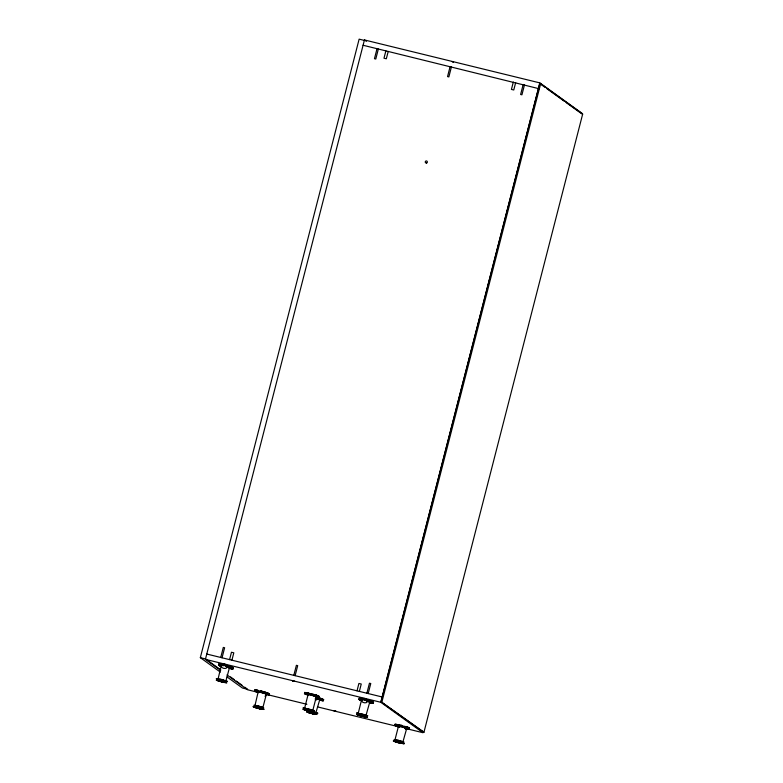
<?xml version="1.0" encoding="UTF-8"?>
<svg xmlns="http://www.w3.org/2000/svg" width="783" height="783" viewBox="0 0 783 783"><rect width="100%" height="100%" fill="white"/><g stroke="black" fill="none" stroke-linecap="round" stroke-linejoin="round"><path stroke-width="1.17" d="M221.09 666.137C221.237 668.623 227.462 669.778 227.236 666.392C227.129 664.248 222.499 663.132 221.393 664.963L218.046 679.135M316.195 697.124L316.097 696.439M361.394 700.491C361.501 702.635 366.131 703.751 367.237 701.92C369.077 699.023 362.989 697.222 361.697 699.307L358.203 713.421M220.346 672.098L200.331 657.661L359.133 39.15L364.398 40.442M220.131 669.964L205.41 659.345L364.447 39.953L539.83 82.89L582.033 113.329M220.023 665.902L218.584 665.09L218.888 663.915L221.932 664.454M220.728 657.456L223.302 647.424L224.623 647.747L222.049 657.779M377.034 48.673L374.46 58.705L375.781 59.028L378.355 48.996M219.514 665.765L219.817 664.581L218.888 663.915L220.845 664.346M222.01 664.082L221.706 665.256L222.382 664.757L227.08 665.942L225.768 665.491L226.463 665.687L226.953 665.853L225.719 666.206L226.933 666.803L226.688 665.227L222.01 664.082L223.047 664.62M222.274 665.384L222.431 664.796M222.108 665.325L222.411 664.141M224.457 665.354L223.918 664.61L225.71 665.344M223.948 664.904L224.281 664.601M225.083 664.904L224.339 664.992M225.758 666.235L226.14 665.051M226.385 666.402L226.688 665.227M229.576 659.619L231.465 652.249L233.804 652.816L231.915 660.186M385.882 50.836L383.983 58.216L386.322 58.784L388.221 51.414M228.274 666.49L228.91 666.411L228.205 666.519M225.856 681.102L229.517 667.488L228.969 667.508M230.877 666.862L232.336 667.204L232.032 668.379L226.659 666.734L226.816 666.147L231.905 667.733L232.962 669.054L233.265 667.879L232.336 667.204L227.236 665.619M231.905 667.733L232.805 668.388L232.101 668.907M258.801 692.701L254.544 691.017L254.847 689.843L257.411 690.342M255.473 691.692L255.777 690.518L254.847 689.843M257.734 690.949L256.325 690.635M254.935 705.737L258.145 691.966L262.109 692.71L266.406 694.09L262.853 707.705M258.38 690.518C258.155 692.436 260.396 689.588 263.988 691.937M261.346 691.957L260.808 691.213L262.599 691.947M260.759 691.497L261.17 691.203M261.972 691.506L260.808 691.213M265.789 694.815L266.093 693.64M265.838 693.239L267.522 693.356M265.731 693.307L267.414 693.405M257.274 690.89L267.855 693.66L268.921 694.981L269.225 693.807L265.946 692.456M268.285 693.131L267.483 694.169M268.608 694.903L267.855 693.66M293.801 675.347L296.385 665.315L297.697 665.638L295.122 675.67M450.117 66.565L447.543 76.597L448.855 76.92L451.429 66.888M305.341 693.767L304.93 693.112L305.683 694.345L304.479 693.621L304.773 692.436L307.014 692.867M304.626 708.204L308.081 694.56L310.685 694.981L316.342 696.684L312.848 710.289L312.143 709.917M307.582 694.198L308.512 694.443L308.786 693.229L315.236 694.834M309.05 694.198L309.804 694.11M311.83 694.394C314.375 694.913 309.138 693.161 311.311 694.227M312.055 695.187L312.534 694.56M312.877 695.588C314.795 695.96 312.074 695.51 313.445 694.364L315.676 694.952M308.531 694.443L316.596 695.872L318.691 696.909L318.544 697.496M315.48 695.774L317.017 695.833M316.753 698.162L316.087 697.956L316.508 696.811L317.301 698.553M317.604 697.379L322.704 698.955L322.4 700.139L317.027 698.495L316.283 697.399M317.027 698.495L317.184 697.907L323.173 700.139L323.027 700.726L321.921 700.57M316.909 695.363L319.151 696.4L318.847 697.584L317.79 696.253M318.221 695.735L317.918 696.909L316.44 696.459M320.639 700.335L319.288 699.992L320.09 698.955M315.852 712.833L319.885 699.248L318.887 698.808M319.033 698.328L320.746 698.524L318.847 698.045M322.273 699.493L323.33 700.814L323.633 699.63L320.697 698.779M357.019 690.821L358.908 683.451L361.247 684.019L359.358 691.399M513.325 82.039L511.426 89.419L513.765 89.986L515.664 82.616M360.943 700.452L358.888 699.444L359.191 698.26L362.862 698.827L362.314 698.426L362.01 699.611L362.686 699.111L366.17 699.963L372.209 702.087L372.962 703.33L373.109 702.733M359.348 698.935L359.201 699.532L362.167 699.992M360.102 700.178L360.249 699.591L362.206 700.188M372.825 703.32L373.569 702.224L372.639 701.558L366.992 699.571L362.715 698.495L362.578 699.738M364.222 698.965L366.013 699.699M364.144 699.248L364.584 698.955M365.387 699.258L364.643 699.346M366.884 693.239L369.459 683.207L370.77 683.53L368.196 693.562M523.191 84.456L520.617 94.489L521.928 94.812L524.502 84.779M372.962 702.067L367.178 699.914L367.237 701.147L366.062 700.589L366.17 699.963M366.444 699.405L366.062 700.589M366.415 700.697L366.571 700.11M366.689 700.756L366.992 699.571M367.119 700.501L366.963 701.088L373.266 703.408M368.509 700.873L369.214 700.765L368.499 700.834M369.224 702.586L369.556 701.431L369.723 702.733M365.994 715.447L369.821 701.842M370.428 701.284L372.639 701.558L372.336 702.733M406.406 728.66L422.996 732.722L380.792 702.282L539.83 82.89M381.027 701.764L539.761 83.546L540.642 83.761L582.669 114.064L423.936 732.281L381.027 701.764L423.936 732.281M381.908 701.969L540.642 83.761M399.105 727.055L394.847 725.371L395.151 724.197L397.715 724.696M395.151 725.459C395.161 723.864 399.888 726.223 397.196 725.469M396.051 726.105L395.298 724.862M398.038 725.303L397.333 725.42M395.669 740.258L394.955 739.915L398.449 726.321L401.953 726.947L406.71 728.444L402.883 742.049M401.062 725.851L401.836 726.027L401.141 725.557M402.403 726.223L401.219 725.567L402.824 726.595M405.31 727.769C402.55 727.104 403.225 724.471 398.694 724.872M398.899 726.203L406.964 727.632L409.059 728.66L408.912 729.257L407.483 728.425M405.232 728.689L405.388 728.102L409.059 728.66M405.848 727.593L405.545 728.777L409.225 729.335L409.529 728.161L407.591 727.211M405.692 729.11L405.995 727.926M406.093 729.169L406.397 727.994M408.012 728.601L408.158 728.014M409.225 729.335L408.295 728.67L408.589 727.485M220.111 680.877L217.429 680.261L218.907 681.014M217.762 678.969L219.964 679.253M225.318 682.57L224.848 682.473M258.136 691.996L258.85 692.338M254.651 705.571L256.853 705.855M266.406 694.09L265.858 694.11M261.228 708.987L262.608 709.114L259.153 707.852M304.763 709.868L304.215 709.604L305.83 709.838M304.587 708.165L314.335 710.631L313.591 710.651M308.316 712.422L307.758 712.168L309.383 712.393M311.869 711.688L308.6 710.524M309.745 711.297L313.65 712.07L311.164 711.59M314.981 714.194L315.637 713.969M319.885 699.248L319.082 699.219M314.502 713.705L316.019 714.321L315.412 714.253M316.401 712.843L313.484 711.796M357.753 714.742L358.34 714.683M358.066 713.313L361.58 713.91M366.327 715.437L356.598 712.902L358.379 713.675M398.478 726.399L399.761 726.888M395.141 741.628L394.622 741.217L397.343 741.677M394.955 739.915L398.018 740.405M401.219 743.282L402.844 743.517L402.286 743.253M403.216 742.039L399.859 740.875M315.892 698.299L315.138 698.984M217.42 680.29L218.702 680.584M225.582 682.58L225.093 682.296M255.894 707.245L254.573 707.088L255.238 707.431M311.203 711.444L312.515 711.581M358.771 714.742L357.988 714.869L358.947 715.124M358.731 715.075L357.988 714.84L358.536 714.703M406.641 728.493L404.508 728.151M394.583 741.364L396.198 741.589M397.578 742.411L393.389 741.09L395.934 741.384M399.751 742.813L402.579 743.292M402.491 743.459L401.532 743.341M402.814 743.39L402.276 743.302M265.085 696.4L266.279 694.169M231.122 667.194C229.869 666.871 233.08 667.791 230.525 667.136M259.516 691.467L261.033 691.8M265.877 692.642L267.199 692.984L266.171 692.72M304.773 692.436L307.279 693.464M309.765 694.12L309.305 694.032M312.417 694.854L311.957 694.766M315.657 695.823L316.724 696.126M317.692 696.058L319.151 696.4L317.321 696.116M321.245 698.612L320.746 698.524M360.121 698.935L359.191 698.26L361.149 698.7M371.142 701.216L369.038 700.628M255.356 706.99L254.739 707.069M316.029 714.282L315.451 714.106M400.172 725.87L402.208 726.262M404.263 726.869L403.676 726.653L405.428 727.153M407.17 727.887L406.71 727.798M408.06 727.798L407.317 727.887L409.529 728.161M401.336 726.154L401.894 726.193M219.044 680.486L217.811 680.603M218.144 680.633L217.468 680.339M225.044 682.492L223.086 681.484M257 707.47L253.085 706.746L257.274 708.057M254.925 706.932L255.082 707.098M311.908 711.541L311.252 711.248M261.502 709.036L262.246 709.055L261.316 708.654M262.236 709.026L261.992 709.153M365.348 716.846L365.955 716.885L362.95 715.868M396.237 741.442L393.829 741.041M233.265 667.879L230.691 667.37M232.805 668.388L229.076 667.645M232.962 669.054L231.837 668.868M304.93 693.112L313.905 695.147L313.024 695.001M304.479 693.621L306.202 693.924M255.454 689.999L256.462 690.156M254.544 691.017L255.953 691.262M323.633 699.63L322.097 699.395M323.173 700.139L319.444 699.405M395.758 724.353L396.766 724.5M394.847 725.371L395.474 725.489M256.413 690.303L257.852 690.694L256.452 690.361M362.098 699.728L361.208 699.718L362.03 699.992M304.587 709.447L305.282 709.584M365.622 716.925L364.33 716.68M309.021 712.53L308.071 712.217L309.07 712.334M315.725 714.184L314.746 713.998M315.686 714.331L314.707 714.145M315.099 713.753C322.753 715.77 304.528 709.897 307.327 711.982M395.19 741.432L395.895 741.53M373.09 703.388L371.856 703.163M254.71 691.037L256.266 691.32M323.164 700.795L322.469 700.668M395.014 725.391L395.709 725.518M224.271 665.785L222.675 665.53M231.288 667.282L230.946 667.185M371.23 701.588C372.405 701.852 371.328 701.558 371.348 701.597M306.828 693.718C308.296 694.09 305.272 693.288 306.956 693.66M372.884 703.369L372.14 703.222M217.928 680.427L218.428 680.535M224.613 682.433L225.103 682.551M358.731 714.889L359.319 714.987M365.407 716.895L364.643 716.739M311.438 711.639L312.476 711.727M316.792 713.156L317.888 713.186L312.055 711.316M315.02 714.047L315.51 714.155M218.584 665.09L222.255 665.658M358.888 699.444L362.558 700.002M318.358 696.204L316.586 695.265M315.94 696.488L318.691 696.909M315.784 697.076L318.847 697.584M266.005 693.895L268.755 694.315M265.848 694.482L268.921 694.981M406.485 727.622L408.902 727.994L407.865 727.299M405.721 728.484L405.388 728.102M322.283 699.366L323.027 699.473L322.156 698.837M395.464 725.45L395.963 725.567M226.023 681.337L227.51 681.425L222.666 679.918M218.222 680.31L218.741 680.437M224.339 682.394L224.848 682.512M358.526 714.664L359.045 714.781M366.023 716.866L367.511 716.964L356.666 714.35M305.047 709.506L305.556 709.633M305.527 709.78L304.509 709.682L305.164 710.024M262.912 707.94C267.815 708.214 249.121 703.535 254.964 705.923M255.072 707.059L255.63 707.039M262.54 709.134L264.096 709.212L253.252 706.599M401.571 743.194L402.08 743.321M402.912 743.468L404.4 743.566L393.36 740.865M316.205 699.992L317.272 699.444L317.369 697.271M231.641 667.566L232.659 667.713L231.778 667.087M231.553 668.809L232.062 668.936M372.297 702.625L369.38 701.999M305.37 693.738L307.866 694.394M322.439 700.697L321.607 700.511M395.738 725.489L396.257 725.616M366.855 700.227L367.384 700.296L366.836 700.227M256.746 690.371L257.401 690.577M406.817 727.182L407.317 727.25M218.046 680.31L216.206 680.104L220.806 681.572M218.486 680.505L219.005 680.642M225.269 682.424C231.895 683.089 210.627 677.804 218.261 680.662M224.026 682.336L224.555 682.463M365.876 715.603L367.814 715.779L361.991 713.91M358.79 714.859L361.286 715.27M307.122 710.651L303.021 709.339L308.737 710.406M310.89 711.385L311.419 711.512M310.851 711.532L311.38 711.659M310.763 713.215L306.584 711.855L311.311 712.824M314.433 713.939L314.962 714.067M316.087 714.272L313.425 713.705M314.394 714.086L314.923 714.213M255.405 706.961L255.933 707.088M260.915 708.938L263.714 709.467L261.561 708.595M402.756 742.206C409.343 742.95 389.151 737.772 395.268 740.278M401.258 743.136L401.787 743.263M231.239 668.751L231.758 668.878M372.365 702.057L370.643 701.646M371.543 703.105L372.062 703.232M396.041 725.547L396.57 725.675M218.858 680.427L219.387 680.564M218.819 680.574L219.348 680.711M223.723 682.11L224.261 682.247L222.558 681.856M223.684 682.267L224.222 682.394M359.162 714.781L359.691 714.908M359.123 714.928L359.651 715.055M362.862 716.21L364.369 716.533M363.987 716.611L364.565 716.602L363.958 716.435M305.673 709.623L306.584 709.838M305.644 709.77L306.173 709.907M310.508 711.463L311.047 711.59M309.226 712.178L309.755 712.315M309.187 712.324L309.725 712.461M314.091 713.871L314.629 714.008M314.061 714.018L314.59 714.155M255.747 707.029L256.276 707.157M255.708 707.176L256.237 707.313M259.447 708.458L261.15 708.85M260.573 708.869L261.111 708.997M396.051 741.384L396.58 741.511M396.012 741.53L396.541 741.658M400.916 743.067L401.454 743.204M400.876 743.214L401.415 743.351M231.034 667.449L231.729 667.635M231.425 668.819L230.535 668.604M371.338 701.793L372.033 701.989M371.201 703.036L371.729 703.173M306.016 693.855L306.544 693.992M321.265 700.442L321.793 700.57M256.384 690.077L257.773 690.42M256.08 691.262L256.609 691.389M396.687 724.432L398.077 724.774M396.384 725.616L396.912 725.743M307.005 693.141L307.788 693.288L306.319 692.926L307.631 693.258L307.112 693.072M231.063 668.741L230.153 668.525M370.839 702.958L371.367 703.095M306.368 693.924L306.897 694.061M320.903 700.364L321.431 700.501M256.442 691.33L256.971 691.467M396.746 725.684L397.275 725.821M365.172 700.256L364.291 700.11L364.888 700.364M316.166 695.294L315.676 695.216L316.694 695.461M219.22 680.496L219.759 680.642M219.181 680.642L219.72 680.789M223.361 682.032L223.889 682.179M223.321 682.189L223.85 682.326M359.328 714.869L356.51 714.448L360.288 715.691M359.524 714.85L360.063 714.987M359.485 714.996L360.415 715.222M363.664 716.386L364.193 716.523M363.625 716.533L364.154 716.68M305.341 709.604L305.85 709.711M306.006 709.848L306.544 709.985M309.099 710.631L309.637 710.739M311.047 711.414C322.508 713.587 297.305 706.755 304.166 709.564M310.137 711.385L310.675 711.522M308.884 712.168L309.393 712.276M309.588 712.256L310.127 712.393M309.559 712.403L310.088 712.54M313.729 713.793L314.257 713.93M313.689 713.939L314.228 714.076M256.11 707.098L256.648 707.235M256.07 707.245L256.609 707.392M260.25 708.635L260.778 708.781M260.21 708.791L260.739 708.928M261.414 709.163L259.819 708.703M396.413 741.452L396.952 741.589M396.374 741.599L396.912 741.736M400.553 742.989L401.082 743.126M400.514 743.136L401.043 743.273M370.457 702.88L370.985 703.017M307.063 692.828L308.081 693.102M307.709 693.024L305.39 692.603L306.261 693.229M306.76 694.012L307.279 694.149M321.05 700.423L319.718 700.09M256.824 691.418L257.353 691.555M397.128 725.763L398.048 725.998M363.752 700.041L365.064 700.345M222.969 681.954L223.498 682.091M222.93 682.101L223.458 682.238M359.926 714.938L360.865 715.173M363.273 716.298L363.801 716.445M363.234 716.445L363.762 716.592M306.407 709.927L306.936 710.073M309.951 712.491L310.479 712.628M313.337 713.705L313.866 713.851M313.826 713.998L312.887 713.753M256.511 707.186L257.039 707.323M259.858 708.556L260.387 708.693M260.543 708.684L261.111 708.811M400.69 743.047L397.138 742.098M400.123 743.047L404.028 743.781L400.279 742.431M229.752 668.437L230.271 668.574M370.065 702.782L370.574 702.928M307.161 694.1L307.68 694.237M257.529 690.322L258.145 690.508M257.891 691.056L254.994 690.508L254.847 691.105L258.958 692.113M257.225 691.506L257.744 691.643M397.833 724.676L398.449 724.862M397.529 725.851L398.459 726.095M220.826 679.448L216.294 678.548L217.645 679.184M220.561 680.818L219.573 680.633L220.982 680.926M220.003 680.828L220.943 681.073M222.519 682.003L223.038 682.14M359.877 714.987L360.826 715.319M362.823 716.357L367.129 717.218L364.477 716.191M306.388 709.838L307.386 710.015M306.828 710.024L307.347 710.161M309.344 711.199L309.862 711.346M310.293 711.532L308.962 711.13M309.941 712.393L312.652 713.147M310.371 712.579L310.89 712.726M312.965 713.802L316.841 714.37M257.274 705.953L258.165 706.168M256.932 707.284L257.871 707.529M256.462 707.235L257.45 707.421M259.408 708.605L259.927 708.742M260.357 708.938L256.286 707.891M396.766 741.589L397.754 741.775M397.196 741.775L397.715 741.922M399.712 742.959L400.27 742.95M400.661 743.282L399.291 742.852M452.124 61.534L453.563 61.974L452.153 61.681M229.85 668.476L228.92 668.232M371.064 702.097L371.739 702.312L371.211 702.136M369.654 702.694L370.153 702.831M307.885 693.014L308.463 693.19M312.035 694.472L313.895 695.118L311.859 694.511M315.559 695.48L315.735 695.607M319.953 698.876L320.521 699.053M321.304 699.62L321.568 699.62M257.95 690.42L258.527 690.596M257.646 691.595L258.155 691.741M398.253 724.774L399.252 725.048L398.39 726.056M308.316 693.121L308.786 693.229M220.434 679.253L222.94 679.889M222.137 681.748L223.057 681.944M222.098 681.905L222.597 682.042M360.748 715.28L361.247 715.417M362.441 716.102L363.361 716.298M362.402 716.249L362.94 716.249M363.204 716.553L361.971 716.142M258.087 691.702L258.576 691.839M307.269 710.122L307.768 710.269M308.952 710.954L309.882 711.14L308.923 711.101M312.505 713.509L313.004 713.646M312.466 713.656L313.269 713.959M257.03 707.372L258.263 707.773M259.026 708.351L259.946 708.546M397.333 741.726L398.175 741.873M397.637 741.883L398.567 742.127M400.093 743.155L398.86 742.744M363.077 45.257L539.262 88.773M581.798 113.858L582.669 114.064M206.771 654.04L382.153 696.978M200.331 657.661L205.586 658.953L220.845 669.945M205.41 659.345L380.792 702.282M228.734 666.284L230.378 666.764M228.656 666.578L230.124 666.93M371.592 701.637L370.868 701.402M306.75 693.024L307.337 693.17M397.764 724.911L397.451 724.813M265.623 692.886L267.081 693.239M269.225 693.807L266.308 692.563M265.799 693.014L267.267 693.366M265.545 693.18L267.453 693.66M258.556 691.81L265.437 693.532M258.282 692.397L247.624 689.784L227.001 674.917M265.398 694.139L306.867 704.289M317.536 706.902L399.301 726.918M403.695 726.741L397.539 725.215L398.214 725.43M263.235 692.984L263.568 691.829M313.141 695.549L314.492 695.891M221.051 679.399L222.313 679.722M361.022 715.261L361.717 715.378M361.198 715.388L362.588 715.75M403.813 726.125L406.475 726.83M362.02 716.024L362.744 716.151M220.718 680.907L222.284 681.396M362.617 716.416L360.836 715.956M221.814 681.641L222.441 681.797M222.176 681.787L221.667 681.797L226.825 682.874L224.173 681.836M307.543 710.103L308.629 710.484M308.531 710.847L309.265 710.993M308.492 710.993L309.138 711.258M311.096 712.667L311.742 712.931M312.809 713.558L310.929 713.068M312.544 713.538L311.624 713.303M312.035 713.548L312.691 713.812M398.244 740.356L399.506 740.679M398.126 741.844L399.692 742.323M397.911 741.863L398.606 741.981M257.607 707.509L259.212 707.852M258.596 708.253L259.33 708.4M259.202 708.664L258.018 708.361M365.514 699.62L364.888 699.434M361.325 698.827L360.699 698.642M312.652 694.913L311.888 694.717L312.632 694.913M261.228 691.595L261.855 691.78M263.959 691.888L264.86 692.113M361.619 715.408L362.216 715.564M221.403 681.004L222.499 681.367M221.315 681.053L221.912 681.21M221.726 681.915L219.954 681.445M308.218 710.201L309.148 710.445M308.629 710.837L307.376 710.514M307.954 710.954L308.551 711.111M311.771 712.765L312.877 713.127M312.094 713.665L310.322 713.205M258.576 706.158L259.829 706.491M398.508 742.01L399.105 742.167M398.371 742.431L399.007 742.597M398.919 742.871L397.725 742.558M258.204 707.656L259.388 707.969M264.39 692.035L265.31 692.241M362.147 715.496L362.813 715.721M360.855 715.662L361.482 715.828M220.552 681.318L221.276 681.533M308.668 710.338L309.324 710.563M307.357 710.798L308.062 710.886M398.997 742.245L400.279 742.48M398.43 742.636L397.147 742.401M257.441 707.92L258.165 708.135M314.453 695.901L315.373 696.136M405.095 726.497L407.992 727.29M316.518 698.103L318.201 698.593M360.249 715.496L361.149 715.779M361.11 715.926L359.7 715.642M266.68 692.808L265.877 692.652M222.264 681.249L223.086 681.523M266.377 693.356L266.895 693.523M222.235 681.396L222.734 681.513M220.845 681.425L218.79 680.818L219.24 681.122M309.089 710.455L309.598 710.563M306.779 710.641L307.631 710.768M312.642 713.01L315.921 714.037M312.603 713.156L314.012 713.44M311.213 713.176L310.313 712.902L310.802 713.068M310.675 713.205L311.174 713.323M399.457 742.206L399.966 742.323M397.529 742.264L398.038 742.372M259.114 707.998L260.064 708.243M256.834 707.754L257.734 708.028M257.196 708.057L257.695 708.175M405.242 727.769L406.171 728.004M265.183 692.25L265.74 692.358M315.5 694.952L316.518 695.187M315.285 696.126L315.803 696.253M265.564 692.348L266.171 692.475M265.349 693.532L265.868 693.66M363.518 715.848L362.627 715.593L363.929 715.965M362.989 715.721L363.948 716.034M359.661 715.329L360.728 715.662M360.17 715.682L360.699 715.809M223.116 680.045L225.553 680.809M222.685 681.367L223.644 681.68M222.646 681.513L223.175 681.641M309.51 710.563L310.469 710.886M309.471 710.71L309.99 710.837M307.21 710.651L306.28 710.406M313.053 713.127L314.384 713.489M399.878 742.323L400.397 742.45M399.839 742.47L400.837 742.636M397.617 742.264L395.934 741.785M259.574 707.969L260.533 708.282M255.679 707.421L257.313 707.91M361.531 700.658L362.049 700.785M315.882 695.05L316.909 695.304M315.686 696.244L316.215 696.371M406.054 727.994L406.974 728.239M265.75 693.65L266.279 693.777M359.798 715.417L360.327 715.545M219.494 681.063L220.023 681.19M219.455 681.21L219.984 681.337M309.872 710.827L310.792 711.072M306.31 710.259L305.086 709.858M307.709 712.119L309.725 712.736M309.862 712.814L310.391 712.951M309.823 712.97L310.352 713.098M400.25 742.578L401.17 742.832M396.687 742.02L397.216 742.147M396.648 742.167L397.177 742.294M260.436 706.765L262.442 707.411M259.946 708.233L260.475 708.361M256.912 707.793L255.992 707.548M256.384 707.666L256.873 707.94M224.78 665.11L223.918 664.61M361.139 700.54L361.668 700.668M220.835 666.186L221.364 666.323M316.078 696.351L316.968 696.596M406.612 726.918L407.649 727.172M406.446 728.112L407.346 728.356M266.142 693.758L266.67 693.895M227.452 666.715L229.38 667.39M363.782 715.946L364.995 716.298M363.743 716.093L364.281 716.23M359.407 715.3L359.945 715.437M359.368 715.447L359.906 715.584M223.478 681.592L224.016 681.729M223.439 681.739L223.977 681.876M219.103 680.946L219.641 681.083M219.602 681.23L218.711 680.985M310.303 710.788L310.831 710.925M305.928 710.142L306.466 710.279M305.889 710.289L306.427 710.426M313.846 713.352L314.345 713.636M310.009 712.843L309.119 712.589M309.471 712.706L309.97 712.99M400.671 742.548L401.209 742.685M395.983 741.775L394.965 741.462L396.139 741.824M396.296 741.902L396.834 742.039M396.257 742.049L396.795 742.186M260.367 708.194L260.905 708.331M260.328 708.341L260.866 708.478M255.953 707.695L256.491 707.832M360.767 700.423L361.296 700.56M221.139 665.619L218.897 665.178M220.463 666.069L220.992 666.206M266.514 693.865L267.042 694.002M307.748 693.748L305.713 693.112L305.409 694.286L308.463 695.245M396.883 725.058L399.213 725.782M396.198 725.518L399.261 726.467M398.831 726.996L395.777 726.047L396.081 724.862L395.151 724.197M368.137 701.186L369.537 701.676M364.144 716.053L364.633 716.337M364.105 716.2L365.671 716.719M359.015 715.329L359.544 715.476M223.84 681.699L224.369 681.846M223.801 681.846L224.329 681.993M219.279 680.975L218.643 680.77M310.655 710.895L311.154 711.189M310.626 711.042L311.742 711.424M305.566 710.034L306.104 710.171M306.065 710.318L304.92 709.975M314.208 713.46L315.343 713.802M314.169 713.607L314.697 713.744M309.079 712.736L309.608 712.873M401.033 742.656L401.562 742.793M400.994 742.803L401.522 742.94M396.433 742.078L395.298 741.726M260.729 708.302L261.258 708.439M260.69 708.449L261.219 708.595M255.63 707.431L256.168 707.578M255.601 707.587L256.129 707.724M220.121 665.961L220.64 666.098M407.16 728.327L407.689 728.464M266.856 693.973L267.385 694.11M360.62 700.354L359.818 700.119M317.115 696.674L317.634 696.811M219.798 665.863L220.317 666M267.179 694.081L267.698 694.218M358.085 714.859L356.931 714.458M358.692 715.231L359.211 715.368M311.859 709.819L303.109 707.793L304.078 708.243M224.134 681.954L224.652 682.091M310.988 711.003L311.517 711.15M305.771 710.064L304.988 709.799L305.429 710.112M314.541 713.558L315.06 713.705M401.366 742.764L401.885 742.901M308.796 712.481L309.314 712.628M401.327 742.91L402.374 743.233M308.756 712.628L309.275 712.775M261.062 708.409L262.295 708.821M261.023 708.556L261.542 708.693M254.661 707.108L253.516 706.706M255.278 707.48L255.796 707.617M407.786 728.523L408.295 728.67M364.77 716.259L365.279 716.396M358.408 715.133L358.917 715.27M311.291 711.101L311.8 711.248M401.659 742.861L402.599 743.165M401.62 743.008L402.129 743.145M224.467 681.905L224.975 682.042M224.427 682.052L224.936 682.189M314.795 713.812L315.461 714.057M218.614 680.916L217.664 680.603M308.473 712.53L308.982 712.677M255.493 707.519L254.309 706.892L254.827 707.274M365.035 716.347L365.71 716.562M401.885 743.096L402.56 743.312M395.542 741.785L394.857 741.56M308.756 712.432L307.934 712.148M308.717 712.579L308.091 712.119M224.692 682.14L225.367 682.365M395.356 741.55L394.612 741.247M358.252 715.026L357.723 714.644M402.325 743.106L402.844 743.292M402.237 725.831L402.902 726.301M539.761 83.546L544.645 87.07M546.603 88.479L564.2 101.164M566.158 102.573L580.82 113.143M364.447 39.953L366.405 41.362M359.808 698.436L360.679 699.062M310.743 693.816L311.36 694.257M230.505 676.923L234.323 679.673M236.231 681.044L241.947 685.164M244.805 687.229L247.663 689.294L242.407 688.003L227.158 677.011M364.526 699.522L364.565 699.611M230.29 667.645L231.435 667.958L230.29 667.645M292.539 680.828L294.525 681.376L292.539 680.828M263.969 692.544L263.391 692.309L263.969 692.544M333.95 710.69L335.936 711.238L333.95 710.69M367.051 700.139L367.07 700.139M426.588 163.011A1.067 1.047 -54.2 0 0 427.048 161.229A1.067 1.047 -54.2 0 0 425.286 161.748A1.067 1.047 -54.2 0 0 426.588 163.011"/></g></svg>
